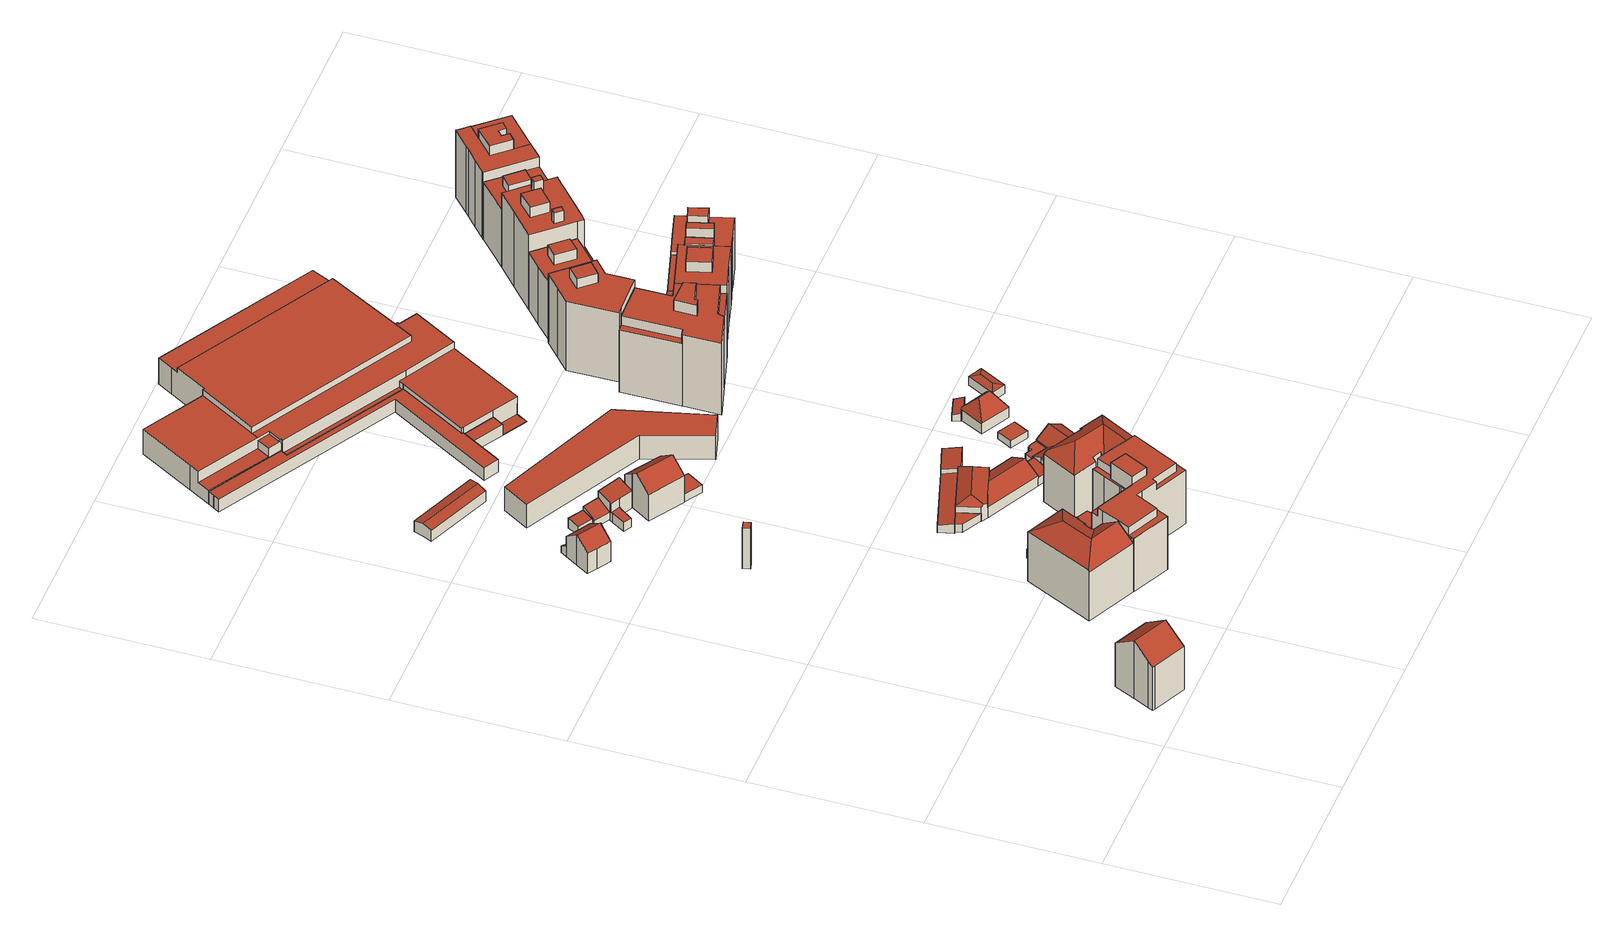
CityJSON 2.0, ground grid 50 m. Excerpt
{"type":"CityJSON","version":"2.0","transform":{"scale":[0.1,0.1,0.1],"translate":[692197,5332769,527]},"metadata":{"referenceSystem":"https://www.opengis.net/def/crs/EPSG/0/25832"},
"CityObjects":{
"building1":{"type":"Building","attributes":{"Gemeindeschluessel":"09162000","HoeheDach":"553.120","HoeheGrund":"532.898","Methode":"2000","NiedrigsteTraufeDesGebaeudes":"548.003","Geometrietyp2DReferenz":"3000","function":"31001_1000","roofType":"3100","measuredHeight":20.22,"storeysAboveGround":4},"geometry":[{"type":"MultiSurface","lod":"2","boundaries":[[[0,1,2,3,4,5,6,7]],[[0,8,9,1]],[[5,10,11,6]],[[4,12,10,5]],[[1,9,13,2]],[[3,14,12,4]],[[7,15,8,0]],[[14,13,9,11,10,12]],[[2,13,14,3]],[[9,8,15,11]],[[6,11,15,7]]],"semantics":{"surfaces":[{"type":"GroundSurface"},{"type":"WallSurface"},{"type":"RoofSurface"}],"values":[0,1,1,1,1,1,1,2,1,2,1]}}]},
"building2":{"type":"Building","attributes":{"Gemeindeschluessel":"09162000","HoeheDach":"554.289","HoeheGrund":"533.043","Methode":"2000","NiedrigsteTraufeDesGebaeudes":"550.037","Geometrietyp2DReferenz":"3000","function":"31001_9998","roofType":"3100","measuredHeight":21.25,"storeysAboveGround":4},"geometry":[{"type":"MultiSurface","lod":"2","boundaries":[[[16,17,18,19]],[[19,20,21,22]],[[23,24,25,26]],[[27,28,29,30]],[[31,32,33,34]],[[30,29,35,36]],[[37,38,39,40]],[[19,18,41,33,32,35,29,28,42,43,20]],[[44,45,46,47]],[[41,48,34,33]],[[37,49,17,16,38]],[[17,49,48,41,18]],[[50,27,30,36,31,34,48,49,37,40,46,45,23,26]],[[21,24,23,45,44,22]],[[40,39,47,46]],[[20,43,25,24,21]],[[50,26,25,43,42]],[[36,35,32,31]],[[50,42,28,27]],[[16,19,22,44,47,39,38]]],"semantics":{"surfaces":[{"type":"RoofSurface"},{"type":"WallSurface"},{"type":"GroundSurface"}],"values":[0,0,1,1,1,1,1,0,1,1,1,1,2,1,1,0,1,1,1,0]}}]},
"building3":{"type":"Building","attributes":{"Gemeindeschluessel":"09162000","HoeheDach":"547.210","HoeheGrund":"533.050","Methode":"2000","NiedrigsteTraufeDesGebaeudes":"547.210","Geometrietyp2DReferenz":"3000","function":"51009_1610","roofType":"1000","measuredHeight":14.16},"geometry":[{"type":"MultiSurface","lod":"2","boundaries":[[[51,52,53,54]],[[55,56,52,51]],[[54,53,57,58]],[[57,53,52,56,59]],[[60,59,56,55]],[[60,55,51,54,58]],[[58,57,59,60]]],"semantics":{"surfaces":[{"type":"WallSurface"},{"type":"RoofSurface"},{"type":"GroundSurface"}],"values":[0,0,0,1,0,2,0]}}]},
"building4":{"type":"Building","attributes":{"Gemeindeschluessel":"09162000","HoeheDach":"543.440","HoeheGrund":"532.950","Methode":"2000","NiedrigsteTraufeDesGebaeudes":"535.427","Geometrietyp2DReferenz":"3000","function":"31001_1000","roofType":"3100","measuredHeight":10.49,"storeysAboveGround":3},"geometry":[{"type":"MultiSurface","lod":"2","boundaries":[[[61,62,63,64]],[[65,66,67,68]],[[69,70,71,72]],[[73,72,71,74,75]],[[76,77,78,79]],[[73,65,68,80,81,76,79,61,64,82,83,69,72]],[[64,63,84,82]],[[81,80,85,86,87]],[[76,81,87,88,77]],[[88,70,69,83,89,77]],[[68,67,85,80]],[[66,75,74,86,85,67]],[[88,87,86,74,71,70]],[[62,78,77,89,84,63]],[[73,75,66,65]],[[62,61,79,78]],[[82,84,89,83]]],"semantics":{"surfaces":[{"type":"WallSurface"},{"type":"GroundSurface"},{"type":"RoofSurface"}],"values":[0,0,0,0,0,1,0,0,0,0,0,2,2,2,0,0,0]}}]},
"building5":{"type":"Building","attributes":{"Gemeindeschluessel":"09162000","HoeheDach":"535.966","HoeheGrund":"532.940","Methode":"1000","NiedrigsteTraufeDesGebaeudes":"535.966","Geometrietyp2DReferenz":"3000","function":"31001_2000","roofType":"1000","measuredHeight":3.03},"geometry":[{"type":"MultiSurface","lod":"2","boundaries":[[[90,91,92,93]],[[94,95,96,97,98,99]],[[100,101,102,103,97,96]],[[102,101,91,90]],[[104,105,94,99]],[[104,99,98,97,103,102,90,93]],[[105,92,91,101,100,96,95,94]],[[93,92,105,104]]],"semantics":{"surfaces":[{"type":"WallSurface"},{"type":"GroundSurface"},{"type":"RoofSurface"}],"values":[0,0,0,0,0,1,2,0]}}]},
"building6":{"type":"Building","attributes":{"Gemeindeschluessel":"09162000","HoeheDach":"536.299","HoeheGrund":"532.896","Methode":"1000","NiedrigsteTraufeDesGebaeudes":"535.552","Geometrietyp2DReferenz":"3000","function":"31001_2000","roofType":"2100","measuredHeight":3.4},"geometry":[{"type":"MultiSurface","lod":"2","boundaries":[[[106,107,108,109]],[[110,111,112,113]],[[109,108,111,110]],[[106,113,112,107]],[[113,106,109,110]],[[107,112,111,108]]],"semantics":{"surfaces":[{"type":"WallSurface"},{"type":"GroundSurface"},{"type":"RoofSurface"}],"values":[0,0,0,0,1,2]}}]},
"building7":{"type":"Building","attributes":{"Gemeindeschluessel":"09162000","HoeheDach":"557.320","HoeheGrund":"533.030","Methode":"1000","NiedrigsteTraufeDesGebaeudes":"551.730","Geometrietyp2DReferenz":"3000","function":"31001_9998","roofType":"1000","measuredHeight":24.29,"storeysAboveGround":6},"geometry":[{"type":"MultiSurface","lod":"2","boundaries":[[[114,115,116,117]],[[118,119,120,121]],[[122,123,124,125]],[[126,127,119,118]],[[128,129,130,131,132,133]],[[134,135,136,137,138,139,140]],[[125,141,142,143,144,145,146,147,148,46,149,150,37,151,49,152,153,154,155,114,117,156,157,158,159,160,161,162,163,164,122]],[[158,165,166,159]],[[167,124,123,126,118,121,168]],[[169,170,171,172]],[[153,173,174,154]],[[175,176,177,178]],[[143,142,141,125,124,167,168,179,180,176,144]],[[181,182,183,184,175,178,169,172,185,186]],[[162,187,188,163]],[[185,172,171,189,37,150,149]],[[130,129,190,140,139]],[[170,177,176,180,179,120,119,127,188,187,191,192,137,136,193,194,129,128,133,195,196,189,171]],[[197,198,165,158,157,156]],[[146,145,144,176,175,184,183]],[[178,177,170,169]],[[189,196,195,49,151,37]],[[136,135,199,193]],[[121,120,179,168]],[[127,126,123,122,164,163,188]],[[148,181,186,46]],[[138,137,192,200]],[[131,130,139,138,200,166,165,198,197,116,115,201,174,173,132]],[[195,133,132,173,153,152,49]],[[194,193,199,202,190,129]],[[191,187,162,161,160,159,166,200,192]],[[202,199,135,134,140,190]],[[46,186,185,149]],[[201,115,114,155,154,174]],[[146,183,182,147]],[[117,116,197,156]],[[147,182,181,148]]],"semantics":{"surfaces":[{"type":"WallSurface"},{"type":"GroundSurface"},{"type":"RoofSurface"}],"values":[0,0,0,0,0,0,1,0,2,0,0,0,0,2,0,0,0,2,0,0,0,0,0,0,0,0,0,2,0,0,0,2,0,0,0,0,0]}}]},
"building8":{"type":"Building","attributes":{"Gemeindeschluessel":"09162000","HoeheDach":"535.885","HoeheGrund":"533.000","Methode":"1000","NiedrigsteTraufeDesGebaeudes":"535.885","Geometrietyp2DReferenz":"3000","function":"31001_2000","roofType":"1000","measuredHeight":2.88},"geometry":[{"type":"MultiSurface","lod":"2","boundaries":[[[203,204,205,206]],[[159,207,208,158]],[[209,208,207,210,211,212,205,204,213]],[[212,211,214,215,206,205]],[[158,208,209,216]],[[216,209,213,217]],[[218,159,158,216,217,203,206,215,214]],[[159,218,214,211,210,207]],[[217,213,204,203]]],"semantics":{"surfaces":[{"type":"WallSurface"},{"type":"RoofSurface"},{"type":"GroundSurface"}],"values":[0,0,1,0,0,0,2,0,0]}}]},
"building9":{"type":"Building","attributes":{"Gemeindeschluessel":"09162000","HoeheDach":"537.468","HoeheGrund":"532.980","Methode":"1000","NiedrigsteTraufeDesGebaeudes":"535.537","Geometrietyp2DReferenz":"3000","function":"31001_2000","roofType":"2100","measuredHeight":4.49},"geometry":[{"type":"MultiSurface","lod":"2","boundaries":[[[219,220,221,222]],[[223,224,220,219]],[[222,221,225,226]],[[226,225,227,228]],[[219,222,226,228,223]],[[224,227,225,221,220]],[[228,227,224,223]]],"semantics":{"surfaces":[{"type":"WallSurface"},{"type":"GroundSurface"},{"type":"RoofSurface"}],"values":[0,0,0,0,1,2,0]}}]},
"building10":{"type":"Building","attributes":{"Gemeindeschluessel":"09162000","HoeheDach":"537.064","HoeheGrund":"532.680","Methode":"1000","NiedrigsteTraufeDesGebaeudes":"536.422","Geometrietyp2DReferenz":"3000","function":"31001_2000","roofType":"3100","measuredHeight":4.38,"storeysAboveGround":1},"geometry":[{"type":"MultiSurface","lod":"2","boundaries":[[[229,230,231,232,233,234,235,236]],[[237,238,239,240,232,231]],[[241,242,229,236]],[[240,239,243,244,233,232]],[[242,238,237,231,230,229]],[[241,245,243,239,238,242]],[[245,241,236,235,234,233,244,243]]],"semantics":{"surfaces":[{"type":"WallSurface"},{"type":"RoofSurface"},{"type":"GroundSurface"}],"values":[0,1,0,0,1,0,2]}}]},
"building11":{"type":"Building","attributes":{"Gemeindeschluessel":"09162000","HoeheDach":"536.020","HoeheGrund":"533.320","Methode":"1000","NiedrigsteTraufeDesGebaeudes":"536.020","Geometrietyp2DReferenz":"3000","function":"31001_2000","roofType":"1000","measuredHeight":2.7,"storeysAboveGround":1},"geometry":[{"type":"MultiSurface","lod":"2","boundaries":[[[246,247,248,249]],[[250,246,249,251]],[[251,252,253,250]],[[249,248,252,251]],[[252,248,247,253]],[[250,253,247,246]]],"semantics":{"surfaces":[{"type":"WallSurface"},{"type":"GroundSurface"},{"type":"RoofSurface"}],"values":[0,1,0,0,2,0]}}]},
"building12":{"type":"Building","attributes":{"Gemeindeschluessel":"09162000","HoeheDach":"539.756","HoeheGrund":"532.947","Methode":"2000","NiedrigsteTraufeDesGebaeudes":"535.999","Geometrietyp2DReferenz":"3000","function":"31001_1000","roofType":"1000","measuredHeight":6.81,"storeysAboveGround":2},"geometry":[{"type":"MultiSurface","lod":"2","boundaries":[[[254,255,256,257]],[[256,258,259,257]],[[260,261,262,263]],[[264,265,266,267]],[[258,268,269,270,259]],[[271,272,273,274]],[[271,268,258,256,255,275,272]],[[254,267,266,276,275,255]],[[263,262,265,264]],[[269,268,271,274]],[[260,273,272,277,261]],[[277,272,275,276]],[[262,261,277,276,266,265]],[[269,274,273,260,263,264,267,254,257,259,270]]],"semantics":{"surfaces":[{"type":"WallSurface"},{"type":"RoofSurface"},{"type":"GroundSurface"}],"values":[0,0,0,0,0,0,1,0,0,0,0,0,1,2]}}]},
"building13":{"type":"Building","attributes":{"Gemeindeschluessel":"09162000","HoeheDach":"546.345","HoeheGrund":"533.185","Methode":"2000","NiedrigsteTraufeDesGebaeudes":"542.350","Geometrietyp2DReferenz":"3000","function":"31001_9998","roofType":"3100","measuredHeight":13.16,"storeysAboveGround":3},"geometry":[{"type":"MultiSurface","lod":"2","boundaries":[[[278,279,280,281,282,283,284,285]],[[286,287,278,285,288]],[[289,286,288,290]],[[291,283,282,292]],[[292,282,281,293]],[[294,295,296,297,289,290,298,299,291,292,293]],[[297,287,286,289]],[[296,278,287,297]],[[295,279,278,296]],[[293,281,280,294]],[[299,284,283,291]],[[294,280,279,295]],[[288,285,284,299,298,290]]],"semantics":{"surfaces":[{"type":"RoofSurface"},{"type":"WallSurface"},{"type":"GroundSurface"}],"values":[0,0,1,1,1,2,1,1,1,1,1,1,1]}}]},
"building14":{"type":"Building","attributes":{"Gemeindeschluessel":"09162000","HoeheDach":"535.941","HoeheGrund":"533.275","Methode":"1000","NiedrigsteTraufeDesGebaeudes":"535.941","Geometrietyp2DReferenz":"3000","function":"31001_2000","roofType":"1000","measuredHeight":2.67},"geometry":[{"type":"MultiSurface","lod":"2","boundaries":[[[300,301,302,303]],[[304,305,306,307]],[[307,306,301,300]],[[302,301,306,305]],[[307,300,303,304]],[[303,302,305,304]]],"semantics":{"surfaces":[{"type":"WallSurface"},{"type":"RoofSurface"},{"type":"GroundSurface"}],"values":[0,0,0,1,2,0]}}]},
"building15":{"type":"Building","attributes":{"Gemeindeschluessel":"09162000","HoeheDach":"537.467","HoeheGrund":"532.832","Methode":"2000","NiedrigsteTraufeDesGebaeudes":"535.291","Geometrietyp2DReferenz":"3000","function":"31001_2000","roofType":"1000","measuredHeight":4.63,"storeysAboveGround":1},"geometry":[{"type":"MultiSurface","lod":"2","boundaries":[[[308,309,310,311]],[[312,253,313,314]],[[315,311,310,316,317,247]],[[318,319,320,321]],[[318,314,313,322,323,319]],[[315,312,314,318,321,308,311]],[[316,310,309,320,319,323]],[[315,247,253,312]],[[321,320,309,308]],[[253,247,317,322,313]],[[317,316,323,322]]],"semantics":{"surfaces":[{"type":"WallSurface"},{"type":"GroundSurface"},{"type":"RoofSurface"}],"values":[0,0,0,0,0,1,2,0,0,2,0]}}]},
"building16":{"type":"Building","attributes":{"Gemeindeschluessel":"09162000","HoeheDach":"540.175","HoeheGrund":"533.085","Methode":"2000","NiedrigsteTraufeDesGebaeudes":"535.927","Geometrietyp2DReferenz":"3000","function":"31001_2000","roofType":"3100","measuredHeight":7.09,"storeysAboveGround":1},"geometry":[{"type":"MultiSurface","lod":"2","boundaries":[[[324,325,326,327]],[[328,329,330,331]],[[326,332,333,327]],[[334,335,336]],[[337,338,339,340,325,324,341]],[[342,343,344,345,346]],[[346,345,347,348]],[[349,327,333,350]],[[345,344,351,352]],[[351,344,343,334,336,353]],[[350,333,354,355]],[[331,330,356,339,338]],[[357,358,329,328]],[[337,341,327,349]],[[337,349,350,355,359,342,346,348,357,328,331,338]],[[352,351,356,330]],[[356,351,353,360,339]],[[329,358,347,345,352,330]],[[359,334,343,342]],[[360,340,339]],[[336,360,353]],[[336,335,332,326,325,340,360]],[[341,324,327]],[[355,354,335,334,359]],[[348,347,358,357]],[[335,354,333,332]]],"semantics":{"surfaces":[{"type":"RoofSurface"},{"type":"WallSurface"},{"type":"GroundSurface"}],"values":[0,1,0,1,1,1,1,1,1,0,1,1,1,1,2,1,0,0,1,1,1,0,0,1,1,0]}}]},
"building17":{"type":"Building","attributes":{"Gemeindeschluessel":"09162000","HoeheDach":"554.040","HoeheGrund":"533.060","Methode":"2000","NiedrigsteTraufeDesGebaeudes":"549.775","Geometrietyp2DReferenz":"3000","function":"31001_1000","roofType":"3200","measuredHeight":20.98,"storeysAboveGround":5},"geometry":[{"type":"MultiSurface","lod":"2","boundaries":[[[361,362,363,364,365,366,367,368,369,370,371,372,373,374,375,376,377,378,379]],[[362,380,381,363]],[[376,382,383,377]],[[363,381,384,364]],[[385,386,387,388,389,383,382,390,391]],[[392,384,393,387,394,395]],[[396,397,398,399,394,387,386,385,400]],[[400,401,373,372]],[[391,390,382,376,375,374,373,401]],[[369,368,399,398,397,370]],[[378,389,388,379]],[[365,364,384,392,395,366]],[[371,396,400,372]],[[381,380,402,388,387,393,384]],[[395,394,399,368,367,366]],[[377,383,389,378]],[[362,361,379,388,402,380]],[[385,391,401,400]],[[370,397,396,371]]],"semantics":{"surfaces":[{"type":"GroundSurface"},{"type":"WallSurface"},{"type":"RoofSurface"}],"values":[0,1,1,1,2,2,2,1,1,1,1,1,1,2,1,1,1,2,1]}}]},
"building18":{"type":"Building","attributes":{"Gemeindeschluessel":"09162000","HoeheDach":"540.390","HoeheGrund":"532.090","Methode":"2000","NiedrigsteTraufeDesGebaeudes":"540.390","Geometrietyp2DReferenz":"3000","function":"31001_3065","roofType":"1000","measuredHeight":8.3,"storeysAboveGround":2},"geometry":[{"type":"MultiSurface","lod":"2","boundaries":[[[403,404,405,406]],[[407,408,409,410]],[[410,409,411,412]],[[406,405,413,414]],[[405,404,411,409,408,415,413]],[[414,416,407,410,412,403,406]],[[414,413,415,416]],[[412,411,404,403]],[[416,415,408,407]]],"semantics":{"surfaces":[{"type":"WallSurface"},{"type":"RoofSurface"},{"type":"GroundSurface"}],"values":[0,0,0,0,1,2,0,0,0]}}]},
"building19":{"type":"Building","attributes":{"Gemeindeschluessel":"09162000","HoeheDach":"537.089","HoeheGrund":"532.689","Methode":"1000","NiedrigsteTraufeDesGebaeudes":"537.089","Geometrietyp2DReferenz":"3000","function":"51009_1610","roofType":"1000","measuredHeight":4.4},"geometry":[{"type":"MultiSurface","lod":"2","boundaries":[[[417,418,419,420]],[[420,419,421,422]],[[423,424,425,426]],[[427,428,429,430]],[[417,420,422,431,423,426,427,430,432,433,434,435]],[[435,436,418,417]],[[426,425,428,427]],[[422,421,437,431]],[[432,438,439,433]],[[433,439,440,434]],[[430,429,438,432]],[[431,437,424,423]],[[421,419,418,436,440,439,438,429,428,425,424,437]],[[434,440,436,435]]],"semantics":{"surfaces":[{"type":"WallSurface"},{"type":"GroundSurface"},{"type":"RoofSurface"}],"values":[0,0,0,0,1,0,0,0,0,0,0,0,2,0]}}]},
"building20":{"type":"Building","attributes":{"Gemeindeschluessel":"09162000","HoeheDach":"535.920","HoeheGrund":"533.419","Methode":"2000","NiedrigsteTraufeDesGebaeudes":"535.920","Geometrietyp2DReferenz":"3000","function":"31001_2000","roofType":"1000","measuredHeight":2.5,"storeysAboveGround":1},"geometry":[{"type":"MultiSurface","lod":"2","boundaries":[[[441,442,443,444]],[[445,446,447,448,441,444,449,450]],[[446,451,452,447]],[[453,454,443,442,455,452,451,456]],[[448,455,442,441]],[[444,443,454,449]],[[447,452,455,448]],[[449,454,453,450]],[[445,456,451,446]],[[450,453,456,445]]],"semantics":{"surfaces":[{"type":"WallSurface"},{"type":"GroundSurface"},{"type":"RoofSurface"}],"values":[0,1,0,2,0,0,0,0,0,0]}}]},
"building21":{"type":"Building","attributes":{"Gemeindeschluessel":"09162000","HoeheDach":"539.390","HoeheGrund":"533.100","Methode":"2000","NiedrigsteTraufeDesGebaeudes":"536.520","Geometrietyp2DReferenz":"3000","function":"31001_2000","roofType":"3100","measuredHeight":6.29,"storeysAboveGround":2},"geometry":[{"type":"MultiSurface","lod":"2","boundaries":[[[457,458,459,460]],[[328,461,462,357]],[[357,462,463,348]],[[464,465,466,467,468,469,470,471]],[[472,473,474,459,458,475,476,477,478]],[[348,463,479,480]],[[481,482,483,464,471,472,478,484,461,328]],[[466,465,464,483,482,481,328,357,348,480,485,486,487,457,460,467]],[[488,476,486,485,480,479]],[[489,477,476,488,479,463,462]],[[460,459,468,467]],[[471,470,469,468,459,474,473,472]],[[476,475,458,457,487,486]],[[484,478,477,489,462,461]]],"semantics":{"surfaces":[{"type":"WallSurface"},{"type":"RoofSurface"},{"type":"GroundSurface"}],"values":[0,0,0,0,1,0,0,2,0,1,0,1,0,1]}}]},
"building22":{"type":"Building","attributes":{"Gemeindeschluessel":"09162000","HoeheDach":"536.530","HoeheGrund":"532.710","Methode":"2000","NiedrigsteTraufeDesGebaeudes":"536.530","Geometrietyp2DReferenz":"3000","function":"51009_1610","roofType":"1000","measuredHeight":3.82},"geometry":[{"type":"MultiSurface","lod":"2","boundaries":[[[490,491,492,493]],[[432,494,495,496]],[[493,432,496,490]],[[496,495,491,490]],[[491,495,494,492]],[[493,492,494,432]]],"semantics":{"surfaces":[{"type":"WallSurface"},{"type":"GroundSurface"},{"type":"RoofSurface"}],"values":[0,0,1,0,2,0]}}]},
"building23":{"type":"Building","attributes":{"Gemeindeschluessel":"09162000","HoeheDach":"535.660","HoeheGrund":"533.279","Methode":"2000","NiedrigsteTraufeDesGebaeudes":"535.660","Geometrietyp2DReferenz":"3000","function":"51009_1610","roofType":"1000","measuredHeight":2.38},"geometry":[{"type":"MultiSurface","lod":"2","boundaries":[[[497,498,499,500]],[[499,501,502,500]],[[497,503,504,498]],[[502,501,504,503]],[[500,502,503,497]],[[498,504,501,499]]],"semantics":{"surfaces":[{"type":"GroundSurface"},{"type":"WallSurface"},{"type":"RoofSurface"}],"values":[0,1,1,2,1,1]}}]},
"building24":{"type":"Building","attributes":{"Gemeindeschluessel":"09162000","HoeheDach":"543.277","HoeheGrund":"532.619","Methode":"2000","NiedrigsteTraufeDesGebaeudes":"532.837","Geometrietyp2DReferenz":"3000","function":"31001_2000","roofType":"1000","measuredHeight":10.66,"storeysAboveGround":4},"geometry":[{"type":"MultiSurface","lod":"2","boundaries":[[[505,506,507,508]],[[509,510,511,512]],[[513,514,515,516]],[[517,518,519,520,521,522]],[[523,524,525,526]],[[518,527,528,529,530,519]],[[529,528,531,532,533,534]],[[535,536,537,538]],[[539,540,541,542]],[[543,544,508,507,545,546]],[[547,548,516,515,524,523]],[[529,534,549,550,530]],[[551,552,553,513,516,548,554,555,535,538,556,544,543,557,558,559,527,518,517,560,561,562,539,542]],[[563,564,550,549]],[[555,525,536,535]],[[558,532,531,559]],[[552,565,566,553]],[[551,542,541,567,568,569]],[[555,554,570,526,525]],[[557,543,546,571,572,573,509,512]],[[558,557,512,511,533,532]],[[574,575,568,567]],[[559,531,528,527]],[[524,515,514,576,577,578,579,537,536,525]],[[580,581,582,522,521]],[[538,537,579,556]],[[561,560,582,581,583,584]],[[551,569,565,552]],[[576,585,586,577]],[[513,553,566,585,576,514]],[[510,587,588,589,534,533,511]],[[561,584,590,562]],[[505,579,578,506]],[[583,581,580,591]],[[509,573,587,510]],[[592,520,519,530,550,564]],[[544,556,579,505,508]],[[562,590,540,539]],[[517,522,582,560]],[[586,545,507,506,578,577]],[[572,588,587,573]],[[521,520,592,580]],[[592,564,563,575,574,591,580]],[[523,526,570,547]],[[548,547,570,554]],[[572,571,589,588]],[[567,541,540,590,584,583,591,574]],[[586,585,566,565,569,568,575,563,549,534,589,571,546,545]]],"semantics":{"surfaces":[{"type":"RoofSurface"},{"type":"WallSurface"},{"type":"GroundSurface"}],"values":[0,0,1,1,1,1,0,1,1,1,1,1,2,1,1,1,1,1,1,1,1,1,1,0,0,1,1,1,1,1,1,1,1,1,1,0,1,1,1,1,0,1,1,0,1,1,0,0]}}]},
"building25":{"type":"Building","attributes":{"Gemeindeschluessel":"09162000","HoeheDach":"541.650","HoeheGrund":"533.295","Methode":"2000","NiedrigsteTraufeDesGebaeudes":"536.819","Geometrietyp2DReferenz":"3000","function":"31001_2000","roofType":"3200","measuredHeight":8.36,"storeysAboveGround":2},"geometry":[{"type":"MultiSurface","lod":"2","boundaries":[[[593,594,595,596]],[[597,598,599,600,601]],[[600,602,603,604,605,601]],[[598,606,607,608,599]],[[609,610,604,603,611]],[[612,605,604,610]],[[602,613,595,594,611,603]],[[609,611,594,593]],[[608,607,595,613]],[[596,595,607,606]],[[599,608,613,602,600]],[[598,597,612,610,609,593,596,606]],[[597,601,605,612]]],"semantics":{"surfaces":[{"type":"WallSurface"},{"type":"RoofSurface"},{"type":"GroundSurface"}],"values":[0,0,1,0,0,0,1,0,1,0,1,2,0]}}]},
"building26":{"type":"Building","attributes":{"Gemeindeschluessel":"09162000","HoeheDach":"535.906","HoeheGrund":"533.144","Methode":"2000","NiedrigsteTraufeDesGebaeudes":"535.192","Geometrietyp2DReferenz":"3000","function":"31001_2000","roofType":"2100","measuredHeight":2.76,"storeysAboveGround":1},"geometry":[{"type":"MultiSurface","lod":"2","boundaries":[[[614,615,616,617]],[[618,619,620,621]],[[622,623,624,625]],[[626,627,619,618]],[[624,623,620,619,627,616,615]],[[625,624,615,614]],[[617,616,627,626]],[[614,617,626,618,621,622,625]],[[621,620,623,622]]],"semantics":{"surfaces":[{"type":"WallSurface"},{"type":"RoofSurface"},{"type":"GroundSurface"}],"values":[0,0,0,0,1,0,0,2,0]}}]},
"building27":{"type":"Building","attributes":{"Gemeindeschluessel":"09162000","HoeheDach":"536.991","HoeheGrund":"533.262","Methode":"1000","NiedrigsteTraufeDesGebaeudes":"536.312","Geometrietyp2DReferenz":"3000","function":"31001_2000","roofType":"3200","measuredHeight":3.73,"storeysAboveGround":1},"geometry":[{"type":"MultiSurface","lod":"2","boundaries":[[[628,629,630,631]],[[632,633,630]],[[634,632,630,629]],[[635,636,629,628]],[[631,630,633,637]],[[636,633,632,634]],[[635,628,631,637]],[[637,633,636,635]],[[636,634,629]]],"semantics":{"surfaces":[{"type":"WallSurface"},{"type":"RoofSurface"},{"type":"GroundSurface"}],"values":[0,1,1,0,0,1,2,0,1]}}]},
"building28":{"type":"Building","attributes":{"Gemeindeschluessel":"09162000","HoeheDach":"555.770","HoeheGrund":"527.030","Methode":"2000","NiedrigsteTraufeDesGebaeudes":"548.930","Geometrietyp2DReferenz":"3000","function":"31001_1000","roofType":"1000","measuredHeight":28.74,"storeysAboveGround":7},"geometry":[{"type":"MultiSurface","lod":"2","boundaries":[[[638,639,640,641]],[[642,643,644,645]],[[646,647,648,649]],[[650,651,652,653]],[[654,655,656,657,658,659,660]],[[661,662,663,664]],[[665,666,667,641,640,649,648,668,669]],[[653,652,670,671]],[[672,673,674,675]],[[672,675,676,677]],[[678,679,680,681]],[[679,678,682,683,684]],[[657,656,639,638]],[[676,685,679,684,686]],[[687,688,689,645,644,690,691]],[[663,662,692,670,652,651]],[[693,660,659,694,688,687]],[[640,639,656,655,646,649]],[[665,669,695,696]],[[664,663,651,650]],[[675,674,685,676]],[[695,669,668,648,647,654,660,693,687,691,680,679,685,674,673],[653,671,697,661,664,650]],[[681,690,644,643,682,678]],[[698,677,676,686]],[[683,682,643,642]],[[638,641,667,666,665,696,699,698,686,684,683,642,645,689,688,694,659,658,657]],[[681,680,691,690]],[[655,654,647,646]],[[699,696,695,673,672,677,698]],[[697,692,662,661]],[[671,670,692,697]]],"semantics":{"surfaces":[{"type":"WallSurface"},{"type":"RoofSurface"},{"type":"GroundSurface"}],"values":[0,0,0,0,0,0,0,0,0,1,0,0,0,0,0,1,0,1,0,0,0,1,1,0,0,2,0,0,0,0,0]}}]},
"building29":{"type":"Building","attributes":{"Gemeindeschluessel":"09162000","HoeheDach":"558.026","HoeheGrund":"530.533","Methode":"2000","NiedrigsteTraufeDesGebaeudes":"549.330","Geometrietyp2DReferenz":"3000","function":"31001_1000","roofType":"1000","measuredHeight":27.49,"storeysAboveGround":8},"geometry":[{"type":"MultiSurface","lod":"2","boundaries":[[[700,701,702,703]],[[704,705,706,707]],[[708,709,710,711]],[[712,713,714,715,708,711]],[[716,717,718,710,709,719,720,721,722]],[[723,724,725,726]],[[727,728,729,730]],[[700,714,713,731,701]],[[732,733,722,721]],[[734,735,701,731,736,737,738,739]],[[737,736,731,713,712,711,710,718,717,738]],[[708,715,714,700,703,727,730,740,741,732,721,720,719,709]],[[703,702,728,727]],[[707,706,724,723]],[[729,742,743,733,732,741,740,730]],[[726,725,705,704]],[[706,705,725,724]],[[717,716,739,738]],[[728,702,701,735,734,739,716,722,733,743,742,729],[726,704,707,723]]],"semantics":{"surfaces":[{"type":"WallSurface"},{"type":"RoofSurface"},{"type":"GroundSurface"}],"values":[0,0,0,0,0,0,0,0,0,0,1,2,0,0,0,0,1,0,1]}}]},
"building30":{"type":"Building","attributes":{"Gemeindeschluessel":"09162000","HoeheDach":"555.717","HoeheGrund":"531.826","Methode":"2000","NiedrigsteTraufeDesGebaeudes":"548.430","Geometrietyp2DReferenz":"3000","function":"31001_1000","roofType":"1000","measuredHeight":23.89,"storeysAboveGround":7},"geometry":[{"type":"MultiSurface","lod":"2","boundaries":[[[687,660,744,745,746,747,748,749,750,751,691],[752,753,754,755]],[[756,745,744,757]],[[756,758,759,747,746,745]],[[757,744,660,760]],[[752,761,762,753]],[[753,762,763,754]],[[760,660,687,764]],[[749,765,766,767,768,769,750]],[[754,763,770,755]],[[691,751,750,769,771,772]],[[755,770,761,752]],[[772,771,769,768,773]],[[763,762,761,770]],[[774,764,687,691,772,773,775]],[[773,768,767,775]],[[748,747,759,776,765,749]],[[758,756,757,760,764,774,775,767,766,765,776,759]]],"semantics":{"surfaces":[{"type":"RoofSurface"},{"type":"WallSurface"},{"type":"GroundSurface"}],"values":[0,1,1,1,1,1,1,1,1,1,1,0,0,1,1,1,2]}}]},
"building31":{"type":"Building","attributes":{"Gemeindeschluessel":"09162000","HoeheDach":"555.276","HoeheGrund":"531.558","Methode":"2000","NiedrigsteTraufeDesGebaeudes":"547.960","Geometrietyp2DReferenz":"3000","function":"31001_1000","roofType":"1000","measuredHeight":23.72,"storeysAboveGround":6},"geometry":[{"type":"MultiSurface","lod":"2","boundaries":[[[777,778,779,780,781,782,783,784,785,786]],[[787,788,789,790]],[[791,787,790,792]],[[793,789,788,794]],[[795,796,797,798,799,800,801]],[[802,803,804,781,780,779]],[[797,796,786,785,784,798]],[[805,798,784,783,806]],[[786,796,795,777]],[[804,807,806,783,782,781]],[[794,788,787,791]],[[792,790,789,793]],[[778,777,795,801,808,802,779]],[[801,800,799,798,805,809,810,808]],[[808,810,809,805,806,807,804,803,802],[793,794,791,792]]],"semantics":{"surfaces":[{"type":"GroundSurface"},{"type":"RoofSurface"},{"type":"WallSurface"}],"values":[0,1,2,2,1,2,2,2,2,2,2,2,2,2,1]}}]},
"building32":{"type":"Building","attributes":{"Gemeindeschluessel":"09162000","HoeheDach":"552.580","HoeheGrund":"531.738","Methode":"2000","NiedrigsteTraufeDesGebaeudes":"549.485","Geometrietyp2DReferenz":"3000","function":"31001_1000","roofType":"1000","measuredHeight":20.84,"storeysAboveGround":5},"geometry":[{"type":"MultiSurface","lod":"2","boundaries":[[[811,812,813,814]],[[815,816,817,818]],[[819,820,821,822,823,824,825,826,827,828]],[[829,830,831,832,833,834,835,821,820,819,828,836,837,838,839,840,841,842,843]],[[844,845,812,811]],[[823,846,847,824]],[[835,834,833,848,849,850]],[[831,830,829,843,851,852,853,854]],[[825,855,856,857,858,826]],[[859,860,861,839,838,837]],[[827,826,858,857,846,823,822,850,849,848,862,854,853,852,851,863,815,818,864,865,866,861,860,859,867],[811,814,868,844]],[[816,815,863,851,843,842,841,840,839,861,866,869]],[[857,856,847,846]],[[868,870,845,844]],[[833,832,831,854,862,848]],[[870,813,812,845]],[[835,850,822,821]],[[817,816,869,871,872]],[[867,859,837,836]],[[828,827,867,836]],[[824,847,856,855,825]],[[814,813,870,868]],[[818,817,872,864]],[[872,871,869,866,865,864]]],"semantics":{"surfaces":[{"type":"WallSurface"},{"type":"GroundSurface"},{"type":"RoofSurface"}],"values":[0,0,0,1,0,0,0,0,0,0,2,0,0,0,0,2,0,2,0,0,2,0,0,0]}}]},
"building33":{"type":"Building","attributes":{"Gemeindeschluessel":"09162000","HoeheDach":"561.455","HoeheGrund":"531.556","Methode":"1000","NiedrigsteTraufeDesGebaeudes":"557.680","Geometrietyp2DReferenz":"3000","function":"31001_1000","roofType":"1000","measuredHeight":29.9,"storeysAboveGround":8},"geometry":[{"type":"MultiSurface","lod":"2","boundaries":[[[873,874,875,876]],[[877,878,879,880,881,882,883,884,885,886,887],[888,889,890,891],[892,893,894,895,896],[897,898,899,900]],[[884,883,901,902,903,885]],[[888,904,905,889]],[[895,894,906,907,908,896]],[[909,784,878,877,887,783]],[[893,910,906,894]],[[911,912,913,785,784,909,783,914,903,902,901]],[[897,875,874,898]],[[899,873,876,900]],[[896,908,915,892]],[[898,874,873,899]],[[892,915,910,893]],[[916,905,904,917]],[[785,913,912,911,901,883,882,881,880,879]],[[914,886,885,903]],[[907,906,910,915,908]],[[890,916,917,891]],[[900,876,875,897]],[[889,905,916,890]],[[891,917,904,888]],[[783,887,886,914]],[[785,879,878,784]]],"semantics":{"surfaces":[{"type":"RoofSurface"},{"type":"WallSurface"},{"type":"GroundSurface"}],"values":[0,0,1,1,1,1,1,2,1,1,1,1,1,0,1,1,0,1,1,1,1,1,1]}}]},
"building34":{"type":"Building","attributes":{"Gemeindeschluessel":"09162000","HoeheDach":"555.150","HoeheGrund":"531.679","Methode":"2000","NiedrigsteTraufeDesGebaeudes":"551.700","Geometrietyp2DReferenz":"3000","function":"31001_1000","roofType":"1000","measuredHeight":23.47,"storeysAboveGround":6},"geometry":[{"type":"MultiSurface","lod":"2","boundaries":[[[918,919,920,921]],[[922,923,919,918]],[[924,925,926,927,928,929,930,931]],[[932,933,923,922]],[[934,935,936,927,926,925,924],[922,918,921,932]],[[937,934,924,931]],[[938,937,931,930,929,928,939]],[[921,920,933,932]],[[937,938,939,936,935,934]],[[928,927,936,939]],[[920,919,923,933]]],"semantics":{"surfaces":[{"type":"WallSurface"},{"type":"RoofSurface"},{"type":"GroundSurface"}],"values":[0,0,0,0,1,0,2,0,0,0,1]}}]},
"building35":{"type":"Building","attributes":{"Gemeindeschluessel":"09162000","HoeheDach":"558.420","HoeheGrund":"531.576","Methode":"2000","NiedrigsteTraufeDesGebaeudes":"554.870","Geometrietyp2DReferenz":"3000","function":"31001_1000","roofType":"1000","measuredHeight":26.84,"storeysAboveGround":8},"geometry":[{"type":"MultiSurface","lod":"2","boundaries":[[[940,941,942,943,944]],[[945,946,947,948]],[[949,944,943,950,951,952,953,954,955]],[[948,947,956,957]],[[949,958,959,960,940,944]],[[960,961,941,940]],[[962,963,964,965]],[[955,954,966,967]],[[951,950,968,969]],[[970,971,972,973,945,948,957,962,965,974,975]],[[970,976,977,971]],[[978,979,953,952]],[[952,951,969,978]],[[954,953,979,968,950,943,942,966]],[[965,964,980,974]],[[981,977,976,982,955,967,941,961,980,964,963,956,947,946,983]],[[970,975,959,958,982,976]],[[971,977,981,972]],[[972,981,983,973]],[[967,966,942,941]],[[957,956,963,962]],[[973,983,946,945]],[[969,968,979,978]],[[949,955,982,958]],[[975,974,980,961,960,959]]],"semantics":{"surfaces":[{"type":"WallSurface"},{"type":"RoofSurface"},{"type":"GroundSurface"}],"values":[0,0,0,0,1,0,0,0,0,2,0,0,1,1,0,1,0,0,0,0,0,0,0,0,0]}}]}
},
"vertices":[
[230,131,59],[201,67,59],[171,4,59],[69,52,59],[64,55,59],[72,72,59],[93,118,59],[123,181,59],[230,131,210],[201,67,261],[72,72,224],[93,118,261],[64,55,210],[171,4,210],[69,52,210],[123,181,211],
[521,313,273],[545,364,231],[517,377,231],[430,356,273],[475,451,273],[445,536,235],[351,337,235],[447,540,60],[447,540,232],[564,483,232],[564,483,60],[547,439,60],[547,439,231],[542,430,231],[542,430,60],[526,405,60],[526,405,233],[520,408,237],[520,408,60],[539,432,233],[539,432,60],[521,312,60],[521,312,273],[502,270,238],[502,270,60],[507,382,238],[543,441,233],[563,482,233],[348,332,230],[348,332,60],[497,261,60],[497,261,230],[507,382,60],[545,364,60],[543,441,60],
[270,1276,60],[270,1276,202],[275,1255,202],[275,1255,60],[254,1272,60],[254,1272,202],[251,1248,202],[251,1248,60],[245,1269,202],[245,1269,60],
[153,1740,60],[153,1740,84],[151,1736,87],[151,1736,60],[116,1633,60],[116,1633,131],[91,1649,131],[91,1649,60],[208,1683,60],[208,1683,130],[182,1646,164],[182,1646,60],[157,1608,60],[182,1645,164],[157,1608,130],[138,1726,60],[138,1726,94],[148,1743,84],[148,1743,60],[92,1651,60],[115,1688,60],[185,1715,60],[177,1702,60],[185,1715,87],[92,1651,133],[114,1687,164],[115,1688,164],[138,1726,130],[177,1702,94],
[615,532,59],[615,532,90],[625,528,90],[625,528,59],[518,540,90],[524,551,90],[534,572,90],[534,572,59],[524,551,59],[518,540,59],[535,572,90],[597,542,90],[597,542,59],[535,572,59],[608,496,59],[608,496,90],
[275,1701,59],[275,1701,86],[231,1725,86],[231,1725,59],[249,1759,59],[249,1759,93],[294,1733,93],[294,1733,59],
[677,347,60],[677,347,247],[685,362,247],[685,362,60],[790,242,247],[790,242,276],[709,281,276],[709,281,247],[878,373,60],[878,373,247],[803,220,247],[803,220,60],[860,383,247],[860,383,276],[663,328,276],[670,324,276],[670,324,247],[663,328,247],[553,380,247],[553,380,276],[714,393,303],[754,372,303],[754,372,276],[714,393,276],[714,393,247],[706,397,247],[706,397,303],[783,229,60],[702,268,60],[661,287,60],[653,291,60],[620,222,60],[612,205,60],[499,259,60],[500,260,60],[501,270,60],[505,277,60],[537,346,60],[553,380,60],[563,401,60],[568,398,60],[674,349,60],[682,363,60],[700,400,60],[708,418,60],[726,454,60],[740,446,60],[780,425,60],[787,422,60],[837,395,60],[860,383,60],[708,418,247],[726,454,247],[783,229,247],[702,268,247],[601,231,247],[601,231,276],[505,277,276],[505,277,247],[563,401,247],[568,398,247],[653,291,247],[653,291,276],[635,300,276],[635,300,247],[702,268,276],[661,287,276],[500,260,247],[499,259,247],[612,205,247],[620,222,247],[501,270,247],[497,261,247],[787,422,276],[837,395,276],[521,312,276],[670,324,303],[780,425,276],[740,446,276],[719,301,276],[678,321,276],[545,364,276],[537,346,276],[682,363,247],[700,400,247],[719,301,303],[740,446,247],[674,349,247],[678,321,303],
[625,528,60],[625,528,89],[634,523,89],[634,523,60],[726,454,89],[708,418,89],[612,492,89],[728,460,89],[734,472,89],[673,503,89],[608,496,89],[734,472,60],[673,503,60],[612,492,60],[608,496,60],[728,460,60],
[269,1693,60],[269,1693,86],[275,1701,90],[275,1701,60],[316,1666,60],[316,1666,85],[294,1733,105],[294,1733,60],[341,1707,105],[341,1707,60],
[81,2084,94],[82,2086,95],[93,2112,101],[104,2140,94],[104,2140,57],[93,2112,57],[82,2086,57],[81,2084,57],[96,2111,101],[294,2028,101],[310,2055,94],[111,2137,94],[279,2001,57],[279,2001,94],[310,2055,57],[111,2137,57],[294,2028,57],
[612,800,63],[612,800,90],[630,734,90],[630,734,63],[566,786,63],[571,767,63],[571,767,90],[566,786,90],
[316,1666,59],[316,1666,120],[341,1707,128],[341,1707,59],[411,1672,128],[411,1672,59],[335,1642,59],[335,1642,90],[307,1602,90],[307,1602,59],[284,1615,59],[284,1615,90],[309,1655,90],[309,1655,59],[381,1625,119],[381,1625,59],[398,1652,59],[380,1625,119],[340,1646,119],[340,1646,59],[380,1625,59],[312,1660,119],[312,1660,90],[340,1646,90],
[472,1544,193],[477,1552,186],[478,1552,186],[500,1587,154],[398,1652,154],[381,1625,178],[380,1625,179],[370,1609,193],[444,1501,154],[445,1502,155],[342,1566,154],[444,1501,62],[342,1566,62],[381,1625,62],[398,1652,62],[500,1587,62],[478,1552,62],[477,1552,62],[472,1544,62],[445,1502,62],[370,1609,62],[380,1625,62],
[477,1552,63],[477,1552,89],[528,1520,89],[528,1520,63],[496,1469,63],[496,1469,89],[445,1502,89],[445,1502,63],
[768,838,58],[768,838,105],[766,846,104],[766,846,58],[566,786,58],[554,830,83],[554,830,58],[612,800,58],[765,846,104],[765,846,90],[834,915,58],[834,915,99],[850,863,105],[850,863,58],[752,890,83],[752,890,99],
[631,734,111],[639,730,116],[649,768,132],[612,800,111],[854,619,61],[854,619,89],[815,638,89],[815,638,61],[756,801,132],[766,846,111],[789,766,97],[789,766,111],[754,755,111],[630,734,61],[650,723,61],[650,723,97],[650,723,111],[630,734,111],[864,728,61],[864,728,97],[845,693,119],[845,693,96],[845,693,61],[882,674,96],[882,674,61],[612,800,61],[766,846,61],[839,683,125],[839,683,95],[720,744,125],[768,838,111],[768,838,61],[815,638,97],[869,649,61],[869,649,93],[789,766,61],[685,734,111],
[901,396,61],[887,369,61],[878,373,61],[837,395,61],[787,421,61],[787,422,61],[802,449,61],[808,460,61],[808,461,61],[782,474,61],[776,463,61],[706,500,61],[761,604,61],[769,599,61],[856,553,61],[876,542,61],[885,538,61],[890,546,61],[960,509,61],[887,369,228],[878,373,236],[876,542,235],[885,538,235],[837,395,270],[792,527,270],[831,506,270],[881,479,270],[960,509,228],[890,546,229],[856,553,235],[769,599,235],[787,421,228],[852,423,270],[802,449,228],[787,422,228],[776,463,228],[782,474,237],[808,461,237],[808,460,237],[706,500,228],[761,604,228],[901,396,228],
[646,1483,51],[646,1483,134],[581,1675,134],[581,1675,51],[656,1780,51],[656,1780,134],[659,1768,134],[659,1768,51],[728,1506,134],[728,1506,51],[221,1865,134],[221,1865,51],[268,1944,134],[268,1944,51],
[7,2654,57],[7,2654,101],[17,2672,101],[17,2672,57],[18,2672,101],[18,2672,57],[247,2563,57],[247,2563,101],[235,2543,101],[235,2543,57],[588,2339,57],[588,2339,101],[470,2134,101],[470,2134,57],[29,2690,57],[474,2132,57],[402,2008,57],[359,2032,57],[540,2346,57],[540,2346,101],[29,2690,101],[474,2132,101],[402,2008,101],[359,2032,101],
[930,701,64],[930,701,89],[932,704,89],[932,704,64],[885,679,64],[898,703,64],[918,692,64],[925,704,64],[954,692,64],[933,653,64],[898,703,89],[918,692,89],[933,653,89],[954,692,89],[925,704,89],[885,679,89],
[954,692,61],[954,692,95],[994,671,124],[994,671,61],[854,619,95],[869,649,115],[882,674,99],[983,552,61],[999,582,61],[1014,612,61],[1034,650,61],[1034,650,95],[1014,612,95],[999,582,95],[983,552,95],[943,573,124],[958,603,124],[974,633,124],[934,654,95],[933,653,95],[946,609,115],[902,593,95],[885,679,95],[885,679,61],[902,594,61],[902,593,61],[943,573,61],[902,594,95],[933,654,61],[933,653,61],[934,654,61],[933,654,95],[917,624,115],
[546,2046,57],[546,2046,95],[454,2099,95],[454,2099,57],[474,2132,95],[566,2079,95],[566,2079,57],
[934,757,63],[958,801,63],[1011,773,63],[987,728,63],[1011,773,87],[987,728,87],[934,757,87],[958,801,87],
[588,2339,96],[596,2353,98],[243,2557,98],[235,2543,96],[209,2585,104],[231,2623,104],[51,2727,104],[29,2690,104],[639,2038,56],[639,2038,119],[638,2038,119],[638,2038,56],[415,2929,56],[349,2814,56],[349,2814,163],[404,2909,163],[404,2909,147],[415,2929,147],[638,2037,58],[638,2037,119],[566,2079,119],[566,2079,58],[267,2861,56],[267,2861,142],[344,2817,142],[344,2817,163],[163,2921,142],[68,2757,142],[51,2727,142],[231,2623,142],[474,2132,56],[474,2132,119],[470,2134,119],[470,2134,56],[939,2680,56],[939,2680,93],[800,2441,93],[800,2441,56],[247,2563,56],[235,2543,56],[243,2557,142],[247,2563,142],[618,2004,58],[618,2004,56],[243,2644,142],[243,2644,163],[788,2421,56],[842,2390,56],[768,2262,56],[546,2046,56],[566,2079,56],[588,2339,56],[29,2690,56],[68,2757,56],[163,2921,56],[442,2974,56],[916,2703,56],[944,2688,56],[730,2367,142],[730,2367,163],[842,2390,142],[768,2262,142],[791,2426,93],[791,2426,142],[788,2421,142],[546,2046,58],[244,2566,142],[244,2566,133],[209,2585,133],[769,2438,93],[769,2438,142],[767,2259,119],[616,2341,119],[596,2353,119],[588,2339,119],[879,2639,147],[910,2706,147],[442,2974,147],[910,2706,93],[916,2703,93],[767,2259,142],[616,2341,142],[231,2623,133],[265,2603,133],[265,2603,142],[944,2688,93],[879,2639,93],[879,2639,163],
[1015,917,63],[1015,917,98],[1088,878,99],[1088,878,63],[961,848,63],[1048,802,63],[1048,802,99],[961,848,100],[961,848,99],[1006,872,146],[1001,918,104],[997,917,99],[996,916,99],[1076,854,63],[1076,854,99],[1049,802,99],[1009,920,63],[997,917,63],[1009,920,98],[996,916,63],[1043,853,146],
[988,941,61],[988,941,82],[1049,958,82],[1049,958,61],[1015,917,61],[1015,917,89],[1009,920,88],[1009,920,61],[997,917,61],[997,917,88],[996,916,88],[996,916,61],[1059,929,61],[1059,929,89],
[1095,865,63],[1095,865,93],[1137,946,93],[1137,946,63],[1147,915,100],[1178,925,93],[1126,875,100],[1136,844,63],[1136,844,93],[1178,925,63],
[1088,1607,0],[1088,1607,222],[983,1577,222],[983,1577,0],[1033,1757,0],[1033,1757,222],[1060,1764,222],[1060,1764,0],[986,1597,222],[986,1597,251],[981,1577,251],[981,1577,222],[959,1711,251],[959,1711,288],[1035,1711,288],[1035,1711,251],[1097,1628,251],[1097,1628,222],[1102,1611,222],[1102,1611,0],[1097,1628,0],[1097,1630,0],[1097,1630,251],[981,1651,251],[981,1651,288],[959,1645,288],[959,1645,251],[876,1547,0],[960,1571,0],[981,1577,0],[960,1571,251],[876,1547,251],[1044,1677,288],[1044,1677,251],[875,1659,219],[875,1659,251],[895,1663,251],[895,1663,219],[893,1835,219],[873,1834,219],[1013,1838,222],[1013,1838,251],[1014,1732,251],[1014,1732,222],[1033,1839,222],[1033,1839,0],[1013,1838,0],[893,1835,251],[893,1835,0],[1065,1745,251],[1065,1745,0],[1065,1746,0],[1065,1746,222],[1065,1746,251],[979,1659,288],[1074,1711,251],[1074,1711,0],[875,1656,251],[875,1656,0],[979,1659,251],[873,1834,0],[875,1659,0],
[1013,1838,35],[1013,1838,278],[893,1835,278],[893,1835,35],[1007,1959,278],[1007,1959,310],[971,1927,310],[971,1927,278],[1032,1911,35],[1070,1945,35],[1070,1945,223],[1032,1911,223],[1033,1840,223],[1033,1839,223],[1033,1839,35],[1033,1840,35],[1056,1960,278],[1056,1960,223],[1069,1945,223],[1069,1945,35],[1056,1960,35],[962,2063,35],[962,2063,278],[930,1973,278],[930,1973,310],[966,2005,310],[966,2005,278],[873,1834,35],[873,1834,278],[871,1981,278],[871,1981,35],[1013,1838,223],[916,2022,35],[916,2022,278],[1013,1881,278],[1013,1839,278],[1013,1839,223],[1013,1881,223],[1012,1921,223],[1012,1921,278],[872,1981,35],[899,2006,35],[872,1981,278],[899,2006,278],
[1102,1611,251],[1175,1631,251],[1205,1639,251],[1252,1652,251],[1252,1653,251],[1215,1787,251],[1215,1788,251],[1168,1775,251],[1175,1748,251],[1194,1681,251],[1137,1665,251],[1118,1732,251],[1175,1631,48],[1102,1611,48],[1205,1639,48],[1252,1652,48],[1097,1630,48],[1175,1748,287],[1194,1681,287],[1137,1665,287],[1065,1745,48],[1215,1787,48],[1215,1788,48],[1210,1806,48],[1210,1806,214],[1215,1788,214],[1118,1732,287],[1168,1775,214],[1065,1746,214],[1060,1764,214],[1065,1746,48],[1060,1764,48],[1252,1653,48],
[1070,1945,46],[1056,1960,46],[962,2063,46],[963,2064,46],[1011,2108,46],[1037,2131,46],[1059,2152,46],[1153,2048,46],[1166,2033,46],[1167,2033,46],[1074,2023,283],[1107,2053,283],[1064,2101,283],[1031,2071,283],[1074,2023,248],[1031,2071,248],[1064,2101,248],[1107,2053,248],[1070,1945,210],[1167,2033,210],[1166,2033,210],[1153,2048,210],[1131,2028,210],[1056,1961,210],[1056,1960,210],[962,2063,248],[963,2064,248],[1011,2108,248],[1153,2048,248],[1059,2152,248],[1037,2131,248],[1056,1960,248],[1131,2028,248],[1056,1961,248],
[1301,1794,225],[1301,1794,256],[1322,1723,256],[1322,1723,225],[1375,1756,225],[1375,1756,256],[1341,1747,256],[1341,1747,225],[1219,1771,47],[1240,1698,47],[1252,1652,47],[1252,1652,225],[1240,1698,225],[1240,1698,256],[1219,1771,256],[1219,1771,225],[1215,1787,225],[1215,1787,47],[1359,1682,47],[1335,1675,47],[1321,1671,47],[1312,1669,47],[1294,1664,47],[1277,1659,47],[1261,1655,47],[1210,1806,47],[1218,1808,47],[1251,1818,47],[1349,1845,47],[1359,1810,47],[1375,1756,47],[1393,1692,47],[1393,1691,47],[1279,1788,225],[1279,1788,256],[1265,1704,225],[1265,1704,256],[1294,1664,225],[1277,1659,225],[1261,1655,225],[1393,1691,225],[1359,1682,225],[1335,1675,225],[1321,1671,225],[1220,1771,256],[1244,1778,256],[1244,1778,225],[1220,1771,225],[1218,1808,225],[1251,1818,225],[1349,1845,225],[1312,1669,225],[1393,1692,225],[1326,1801,225],[1336,1803,225],[1359,1810,225],[1210,1806,225],[1299,1716,225],[1359,1810,256],[1299,1716,256],[1336,1803,256],[1326,1801,256],
[1242,2175,345],[1256,2188,345],[1239,2207,345],[1225,2195,345],[1112,2093,307],[1153,2048,307],[1166,2033,307],[1179,2044,307],[1214,2076,307],[1279,2135,307],[1304,2158,307],[1250,2217,307],[1196,2276,307],[1135,2221,307],[1059,2152,307],[1137,2115,307],[1155,2094,307],[1143,2083,307],[1125,2104,307],[1173,2214,307],[1212,2171,307],[1166,2130,307],[1160,2136,307],[1127,2172,307],[1239,2207,307],[1256,2188,307],[1242,2175,307],[1225,2195,307],[1304,2158,46],[1250,2217,46],[1196,2276,46],[1137,2115,345],[1155,2094,345],[1166,2130,342],[1160,2136,342],[1127,2172,342],[1112,2093,46],[1212,2171,342],[1279,2135,46],[1214,2076,46],[1179,2044,46],[1135,2221,46],[1173,2214,342],[1143,2083,345],[1125,2104,345],
[1333,2257,247],[1333,2257,281],[1302,2229,281],[1302,2229,247],[1290,2305,247],[1290,2305,281],[1196,2276,247],[1243,2319,247],[1262,2336,247],[1286,2358,247],[1286,2358,47],[1262,2336,47],[1243,2319,47],[1196,2276,47],[1259,2277,247],[1259,2277,281],[1304,2158,247],[1338,2189,247],[1393,2239,247],[1304,2158,47],[1338,2189,47],[1393,2239,47],
[1412,2416,279],[1412,2416,281],[1412,2416,314],[1458,2364,314],[1458,2364,279],[1293,2365,46],[1293,2365,281],[1325,2394,281],[1325,2394,46],[1402,2314,279],[1437,2346,314],[1437,2346,281],[1422,2332,281],[1422,2332,314],[1402,2314,314],[1402,2314,281],[1360,2425,281],[1360,2425,46],[1435,2277,279],[1529,2363,279],[1451,2451,279],[1451,2451,281],[1374,2438,46],[1374,2438,281],[1423,2483,281],[1423,2483,46],[1356,2365,314],[1356,2365,281],[1421,2363,314],[1421,2363,281],[1433,2275,46],[1401,2246,46],[1393,2239,46],[1286,2358,46],[1437,2466,46],[1529,2363,46],[1433,2275,281],[1401,2246,281],[1406,2350,281],[1406,2350,314],[1437,2466,281],[1393,2239,281],[1435,2277,281],[1286,2358,281]
]}
